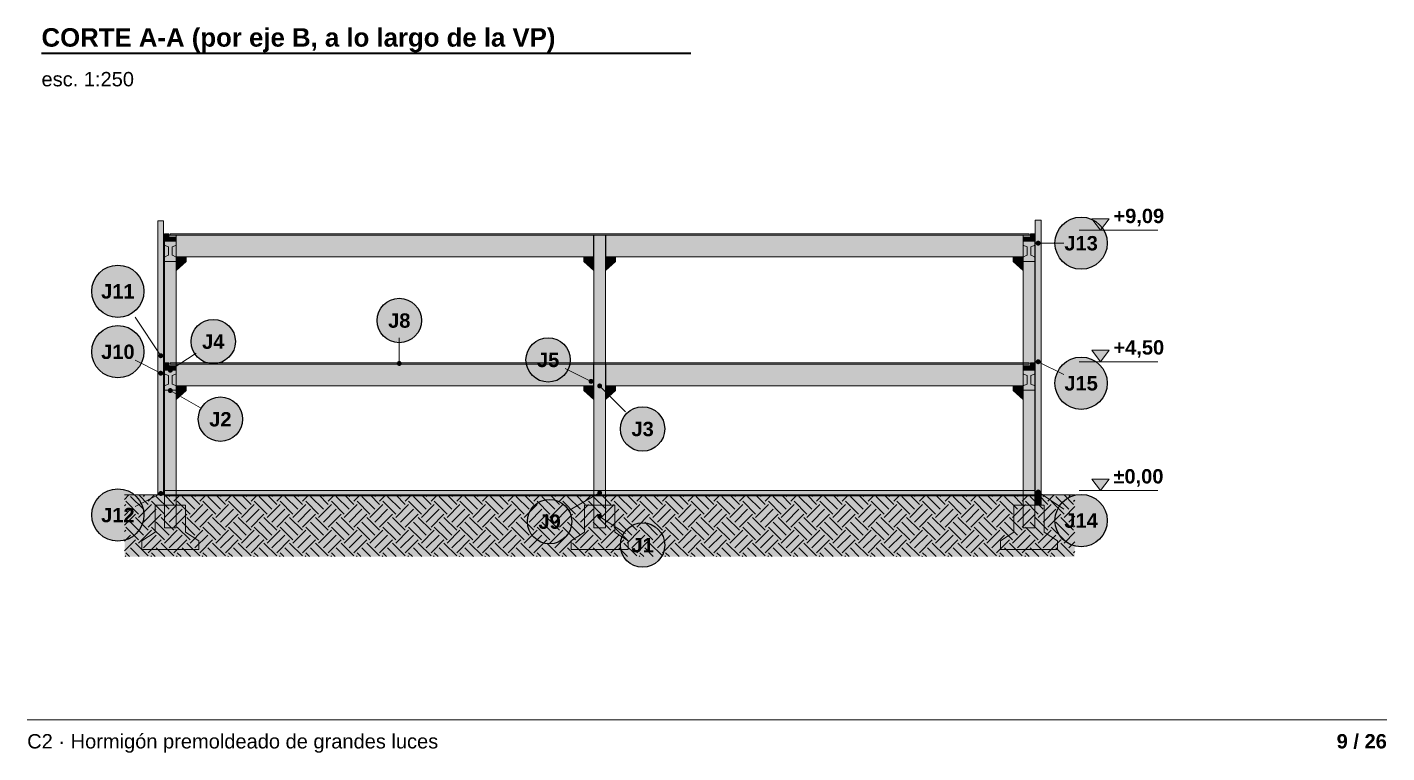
# Model space of a CAD drawing. Header units: millimetres. Extents: x 10 to 6200, y 4 to 286.
# Drawn here: x 1930 to 2120, y 4.4 to 105.7 of the extents above; entities that cross this region are included whole.
import ezdxf
from ezdxf.enums import TextEntityAlignment as Align

# ---------------------------------------------------------------- set-up
doc = ezdxf.new("R2010")
doc.units = ezdxf.units.MM
for name, color, linetype in [('CONTORNOS', 7, 'Continuous'), ('CONTORNOS-RAYADO', 8, 'Continuous'), ('CONTORNOS-RELLENO', 9, 'Continuous'), ('COTAS', 7, 'Continuous'), ('COTAS-RELLENO', 9, 'Continuous'), ('LINEAS', 7, 'Continuous'), ('MARCO', 7, 'Continuous'), ('REFERENCIAS', 7, 'Continuous'), ('REFERENCIAS-RELLENO', 9, 'Continuous'), ('TEXTOS', 7, 'Continuous')]:
    doc.layers.add(name, color=color, linetype=linetype)
doc.styles.add('ARIAL', font='arial.ttf')
doc.styles.add('ARIAL-NEGRITA', font='arialbd.ttf')

msp = doc.modelspace()

# ---------------------------------------------------------------- hatches: boundary and pattern name
at = {"layer": 'CONTORNOS-RAYADO'}
h = msp.add_hatch(dxfattribs=at)
h.set_pattern_fill('EARTH', color=8, scale=0.4, angle=45)
h.paths.add_polyline_path([(1943.6, 31.8), (2076.4, 31.8), (2076.4, 40.4), (1943.6, 40.4)])
at = {"layer": 'CONTORNOS-RELLENO', "true_color": 0xbfe3f0}
h = msp.add_hatch(color=254, dxfattribs=at)
h.dxf.hatch_style = 1
h.paths.add_polyline_path([(1948.27, 40.4), (1949.07, 40.4), (1949.07, 78.68), (1948.27, 78.68)])
at = {"layer": 'CONTORNOS-RELLENO', "true_color": 0xcfc8bb}
h = msp.add_hatch(color=9, dxfattribs=at)
h.dxf.hatch_style = 1
h.paths.add_polyline_path([(2070.88, 40.84), (2071.68, 40.84), (2071.68, 78.76), (2070.88, 78.76)])
at = {"layer": 'CONTORNOS-RELLENO', "true_color": 0xd3b9b9}
h = msp.add_hatch(color=9, dxfattribs=at)
h.dxf.hatch_style = 1
h.paths.add_polyline_path([(1949.2, 75.82), (1950.8, 75.82), (1950.8, 76.42), (1949.8, 76.42), (1949.8, 76.86), (1949.2, 76.86)])
at = {"layer": 'CONTORNOS-RELLENO', "true_color": 0x9aa3ab}
h = msp.add_hatch(color=253, dxfattribs=at)
h.dxf.hatch_style = 1
h.paths.add_polyline_path([(1949.2, 35.8), (1950.8, 35.8), (1950.8, 76.66), (1949.2, 76.66)])
at = {"layer": 'CONTORNOS-RELLENO', "true_color": 0xd9d2c4}
h = msp.add_hatch(color=254, dxfattribs=at)
h.dxf.hatch_style = 1
h.paths.add_polyline_path([(1950, 76.66), (2070, 76.66), (2070, 76.86), (1950, 76.86)])
at = {"layer": 'CONTORNOS-RELLENO', "true_color": 0xb9cdb0}
h = msp.add_hatch(color=9, dxfattribs=at)
h.dxf.hatch_style = 1
h.paths.add_polyline_path([(1950.84, 73.66), (2009.16, 73.66), (2009.16, 76.66), (1950.84, 76.66)])
at = {"layer": 'CONTORNOS-RELLENO', "true_color": 0x9aa3ab}
h = msp.add_hatch(color=253, dxfattribs=at)
h.dxf.hatch_style = 1
h.paths.add_polyline_path([(2009.2, 35.8), (2010.8, 35.8), (2010.8, 76.66), (2009.2, 76.66)])
at = {"layer": 'CONTORNOS-RELLENO', "true_color": 0xb9cdb0}
h = msp.add_hatch(color=9, dxfattribs=at)
h.dxf.hatch_style = 1
h.paths.add_polyline_path([(2010.84, 73.66), (2069.16, 73.66), (2069.16, 76.66), (2010.84, 76.66)])
at = {"layer": 'CONTORNOS-RELLENO', "true_color": 0xd3b9b9}
h = msp.add_hatch(color=9, dxfattribs=at)
h.dxf.hatch_style = 1
h.paths.add_polyline_path([(2070.8, 75.82), (2069.2, 75.82), (2069.2, 76.42), (2070.2, 76.42), (2070.2, 76.86), (2070.8, 76.86)])
at = {"layer": 'CONTORNOS-RELLENO', "true_color": 0x9aa3ab}
h = msp.add_hatch(color=253, dxfattribs=at)
h.dxf.hatch_style = 1
h.paths.add_polyline_path([(2069.2, 35.8), (2070.8, 35.8), (2070.8, 76.66), (2069.2, 76.66)])
at = {"layer": 'CONTORNOS-RELLENO', "true_color": 0xa9bccf}
h = msp.add_hatch(color=9, dxfattribs=at)
h.dxf.hatch_style = 1
h.paths.add_polyline_path([(1949.2, 73.02), (1950.8, 73.02), (1950.8, 73.62), (1950.32, 73.86), (1950.24, 73.86), (1950.24, 75.06), (1950.32, 75.06), (1950.8, 75.3), (1950.8, 75.82), (1949.2, 75.82), (1949.2, 75.3), (1949.68, 75.06), (1949.76, 75.06), (1949.76, 73.86), (1949.68, 73.86), (1949.2, 73.62)])
h = msp.add_hatch(color=9, dxfattribs=at)
h.dxf.hatch_style = 1
h.paths.add_polyline_path([(2069.2, 73.02), (2070.8, 73.02), (2070.8, 73.62), (2070.32, 73.86), (2070.24, 73.86), (2070.24, 75.06), (2070.32, 75.06), (2070.8, 75.3), (2070.8, 75.82), (2069.2, 75.82), (2069.2, 75.3), (2069.68, 75.06), (2069.76, 75.06), (2069.76, 73.86), (2069.68, 73.86), (2069.2, 73.62)])
at = {"layer": 'CONTORNOS-RELLENO', "true_color": 0x9aa3ab}
h = msp.add_hatch(color=253, dxfattribs=at)
h.dxf.hatch_style = 1
h.paths.add_polyline_path([(1950.8, 73.62), (1952.2, 73.62), (1952.2, 72.98), (1950.8, 71.74)])
h = msp.add_hatch(color=253, dxfattribs=at)
h.dxf.hatch_style = 1
h.paths.add_polyline_path([(2009.2, 73.62), (2007.8, 73.62), (2007.8, 72.98), (2009.2, 71.74)])
h = msp.add_hatch(color=253, dxfattribs=at)
h.dxf.hatch_style = 1
h.paths.add_polyline_path([(2010.8, 73.62), (2012.2, 73.62), (2012.2, 72.98), (2010.8, 71.74)])
h = msp.add_hatch(color=253, dxfattribs=at)
h.dxf.hatch_style = 1
h.paths.add_polyline_path([(2069.2, 73.62), (2067.8, 73.62), (2067.8, 72.98), (2069.2, 71.74)])
at = {"layer": 'CONTORNOS-RELLENO', "true_color": 0xd3b9b9}
h = msp.add_hatch(color=9, dxfattribs=at)
h.dxf.hatch_style = 1
h.paths.add_polyline_path([(1949.2, 57.82), (1950.8, 57.82), (1950.8, 58.42), (1949.8, 58.42), (1949.8, 58.86), (1949.2, 58.86)])
at = {"layer": 'CONTORNOS-RELLENO', "true_color": 0xa9bccf}
h = msp.add_hatch(color=9, dxfattribs=at)
h.dxf.hatch_style = 1
h.paths.add_polyline_path([(1949.2, 55.02), (1950.8, 55.02), (1950.8, 55.62), (1950.32, 55.86), (1950.24, 55.86), (1950.24, 57.06), (1950.32, 57.06), (1950.8, 57.3), (1950.8, 57.82), (1949.2, 57.82), (1949.2, 57.3), (1949.68, 57.06), (1949.76, 57.06), (1949.76, 55.86), (1949.68, 55.86), (1949.2, 55.62)])
at = {"layer": 'CONTORNOS-RELLENO', "true_color": 0xd9d2c4}
h = msp.add_hatch(color=254, dxfattribs=at)
h.dxf.hatch_style = 1
h.paths.add_polyline_path([(1950, 58.66), (2070, 58.66), (2070, 58.86), (1950, 58.86)])
at = {"layer": 'CONTORNOS-RELLENO', "true_color": 0xb9cdb0}
h = msp.add_hatch(color=9, dxfattribs=at)
h.dxf.hatch_style = 1
h.paths.add_polyline_path([(1950.84, 55.66), (2009.16, 55.66), (2009.16, 58.66), (1950.84, 58.66)])
h = msp.add_hatch(color=9, dxfattribs=at)
h.dxf.hatch_style = 1
h.paths.add_polyline_path([(2010.84, 55.66), (2069.16, 55.66), (2069.16, 58.66), (2010.84, 58.66)])
at = {"layer": 'CONTORNOS-RELLENO', "true_color": 0xd3b9b9}
h = msp.add_hatch(color=9, dxfattribs=at)
h.dxf.hatch_style = 1
h.paths.add_polyline_path([(2070.8, 57.82), (2069.2, 57.82), (2069.2, 58.42), (2070.2, 58.42), (2070.2, 58.86), (2070.8, 58.86)])
at = {"layer": 'CONTORNOS-RELLENO', "true_color": 0xa9bccf}
h = msp.add_hatch(color=9, dxfattribs=at)
h.dxf.hatch_style = 1
h.paths.add_polyline_path([(2069.2, 55.02), (2070.8, 55.02), (2070.8, 55.62), (2070.32, 55.86), (2070.24, 55.86), (2070.24, 57.06), (2070.32, 57.06), (2070.8, 57.3), (2070.8, 57.82), (2069.2, 57.82), (2069.2, 57.3), (2069.68, 57.06), (2069.76, 57.06), (2069.76, 55.86), (2069.68, 55.86), (2069.2, 55.62)])
at = {"layer": 'CONTORNOS-RELLENO', "true_color": 0x9aa3ab}
h = msp.add_hatch(color=253, dxfattribs=at)
h.dxf.hatch_style = 1
h.paths.add_polyline_path([(1950.8, 55.62), (1952.2, 55.62), (1952.2, 54.98), (1950.8, 53.74)])
h = msp.add_hatch(color=253, dxfattribs=at)
h.dxf.hatch_style = 1
h.paths.add_polyline_path([(2009.2, 55.62), (2007.8, 55.62), (2007.8, 54.98), (2009.2, 53.74)])
h = msp.add_hatch(color=253, dxfattribs=at)
h.dxf.hatch_style = 1
h.paths.add_polyline_path([(2010.8, 55.62), (2012.2, 55.62), (2012.2, 54.98), (2010.8, 53.74)])
h = msp.add_hatch(color=253, dxfattribs=at)
h.dxf.hatch_style = 1
h.paths.add_polyline_path([(2069.2, 55.62), (2067.8, 55.62), (2067.8, 54.98), (2069.2, 53.74)])
at = {"layer": 'CONTORNOS-RELLENO', "true_color": 0xece3d2}
h = msp.add_hatch(color=254, dxfattribs=at)
h.dxf.hatch_style = 1
h.paths.add_polyline_path([(1943.6, 31.8), (2076.4, 31.8), (2076.4, 40.4), (1943.6, 40.4)])
at = {"layer": 'CONTORNOS-RELLENO', "true_color": 0xd9d4c8}
h = msp.add_hatch(color=254, dxfattribs=at)
h.dxf.hatch_style = 1
h.paths.add_polyline_path([(1949.2, 40.29), (2070.8, 40.29), (2070.8, 41), (1949.2, 41)])
at = {"layer": 'CONTORNOS-RELLENO', "true_color": 0xb9cdb0}
h = msp.add_hatch(color=9, dxfattribs=at)
h.dxf.hatch_style = 1
h.paths.add_polyline_path([(2070.88, 39), (2071.68, 39), (2071.68, 40.8), (2070.88, 40.8)])
at = {"layer": 'CONTORNOS-RELLENO', "true_color": 0xd8cfbd}
h = msp.add_hatch(color=254, dxfattribs=at)
h.dxf.hatch_style = 1
h.paths.add_polyline_path([(1946, 32.8), (1954, 32.8), (1954, 34), (1952.1, 35.2), (1952.1, 38.96), (1947.9, 38.96), (1947.9, 35.2), (1946, 34)])
h = msp.add_hatch(color=254, dxfattribs=at)
h.dxf.hatch_style = 1
h.paths.add_polyline_path([(2006, 32.8), (2014, 32.8), (2014, 34), (2012.1, 35.2), (2012.1, 38.96), (2007.9, 38.96), (2007.9, 35.2), (2006, 34)])
h = msp.add_hatch(color=254, dxfattribs=at)
h.dxf.hatch_style = 1
h.paths.add_polyline_path([(2066, 32.8), (2074, 32.8), (2074, 34), (2072.1, 35.2), (2072.1, 38.96), (2067.9, 38.96), (2067.9, 35.2), (2066, 34)])
at = {"layer": 'COTAS-RELLENO', "true_color": 0x000000}
h = msp.add_hatch(color=18, dxfattribs=at)
h.dxf.hatch_style = 1
h.paths.add_polyline_path([(2078.8, 78.96), (2081.2, 78.96), (2080, 77.36)])
h = msp.add_hatch(color=18, dxfattribs=at)
h.dxf.hatch_style = 1
h.paths.add_polyline_path([(2078.8, 60.6), (2081.2, 60.6), (2080, 59)])
h = msp.add_hatch(color=18, dxfattribs=at)
h.dxf.hatch_style = 1
h.paths.add_polyline_path([(2078.8, 42.6), (2081.2, 42.6), (2080, 41)])
at = {"layer": 'REFERENCIAS-RELLENO', "true_color": 0xfff1a8}
h = msp.add_hatch(color=51, dxfattribs=at)
h.dxf.hatch_style = 1
edge = h.paths.add_edge_path()
edge.add_arc((2077.28, 75.56), 3.65, 0, 360)
at = {"layer": 'REFERENCIAS-RELLENO', "true_color": 0x000000}
h = msp.add_hatch(color=18, dxfattribs=at)
h.dxf.hatch_style = 1
edge = h.paths.add_edge_path()
edge.add_arc((2071.28, 75.56), 0.35, 0, 360)
at = {"layer": 'REFERENCIAS-RELLENO', "true_color": 0xfff1a8}
h = msp.add_hatch(color=51, dxfattribs=at)
h.dxf.hatch_style = 1
edge = h.paths.add_edge_path()
edge.add_arc((1942.67, 68.84), 3.65, 0, 360)
h = msp.add_hatch(color=51, dxfattribs=at)
h.dxf.hatch_style = 1
edge = h.paths.add_edge_path()
edge.add_arc((1982, 64.76), 3.1, 0, 360)
h = msp.add_hatch(color=51, dxfattribs=at)
h.dxf.hatch_style = 1
edge = h.paths.add_edge_path()
edge.add_arc((1956, 61.82), 3.1, 0, 360)
h = msp.add_hatch(color=51, dxfattribs=at)
h.dxf.hatch_style = 1
edge = h.paths.add_edge_path()
edge.add_arc((1942.67, 60.4), 3.65, 0, 360)
h = msp.add_hatch(color=51, dxfattribs=at)
h.dxf.hatch_style = 1
edge = h.paths.add_edge_path()
edge.add_arc((2002.8, 59.26), 3.1, 0, 360)
at = {"layer": 'REFERENCIAS-RELLENO', "true_color": 0x000000}
h = msp.add_hatch(color=18, dxfattribs=at)
h.dxf.hatch_style = 1
edge = h.paths.add_edge_path()
edge.add_arc((1948.67, 59.84), 0.35, 0, 360)
h = msp.add_hatch(color=18, dxfattribs=at)
h.dxf.hatch_style = 1
edge = h.paths.add_edge_path()
edge.add_arc((1982, 58.76), 0.35, 0, 360)
h = msp.add_hatch(color=18, dxfattribs=at)
h.dxf.hatch_style = 1
edge = h.paths.add_edge_path()
edge.add_arc((2071.28, 59), 0.35, 0, 360)
at = {"layer": 'REFERENCIAS-RELLENO', "true_color": 0xfff1a8}
h = msp.add_hatch(color=51, dxfattribs=at)
h.dxf.hatch_style = 1
edge = h.paths.add_edge_path()
edge.add_arc((2077.28, 56), 3.65, 0, 360)
at = {"layer": 'REFERENCIAS-RELLENO', "true_color": 0x000000}
h = msp.add_hatch(color=18, dxfattribs=at)
h.dxf.hatch_style = 1
edge = h.paths.add_edge_path()
edge.add_arc((1948.67, 57.4), 0.35, 0, 360)
h = msp.add_hatch(color=18, dxfattribs=at)
h.dxf.hatch_style = 1
edge = h.paths.add_edge_path()
edge.add_arc((1950, 57.82), 0.35, 0, 360)
h = msp.add_hatch(color=18, dxfattribs=at)
h.dxf.hatch_style = 1
edge = h.paths.add_edge_path()
edge.add_arc((1950, 54.98), 0.35, 0, 360)
h = msp.add_hatch(color=18, dxfattribs=at)
h.dxf.hatch_style = 1
edge = h.paths.add_edge_path()
edge.add_arc((2008.8, 56.26), 0.35, 0, 360)
h = msp.add_hatch(color=18, dxfattribs=at)
h.dxf.hatch_style = 1
edge = h.paths.add_edge_path()
edge.add_arc((2010, 55.62), 0.35, 0, 360)
at = {"layer": 'REFERENCIAS-RELLENO', "true_color": 0xfff1a8}
h = msp.add_hatch(color=51, dxfattribs=at)
h.dxf.hatch_style = 1
edge = h.paths.add_edge_path()
edge.add_arc((1957, 50.98), 3.1, 0, 360)
h = msp.add_hatch(color=51, dxfattribs=at)
h.dxf.hatch_style = 1
edge = h.paths.add_edge_path()
edge.add_arc((2016, 49.62), 3.1, 0, 360)
h = msp.add_hatch(color=51, dxfattribs=at)
h.dxf.hatch_style = 1
edge = h.paths.add_edge_path()
edge.add_arc((1942.67, 37.6), 3.65, 0, 360)
at = {"layer": 'REFERENCIAS-RELLENO', "true_color": 0x000000}
h = msp.add_hatch(color=18, dxfattribs=at)
h.dxf.hatch_style = 1
edge = h.paths.add_edge_path()
edge.add_arc((1948.67, 40.6), 0.35, 0, 360)
h = msp.add_hatch(color=18, dxfattribs=at)
h.dxf.hatch_style = 1
edge = h.paths.add_edge_path()
edge.add_arc((2010, 40.68), 0.35, 0, 360)
h = msp.add_hatch(color=18, dxfattribs=at)
h.dxf.hatch_style = 1
edge = h.paths.add_edge_path()
edge.add_arc((2071.28, 40.82), 0.35, 0, 360)
at = {"layer": 'REFERENCIAS-RELLENO', "true_color": 0xfff1a8}
h = msp.add_hatch(color=51, dxfattribs=at)
h.dxf.hatch_style = 1
edge = h.paths.add_edge_path()
edge.add_arc((2077.28, 36.82), 3.65, 0, 360)
h = msp.add_hatch(color=51, dxfattribs=at)
h.dxf.hatch_style = 1
edge = h.paths.add_edge_path()
edge.add_arc((2003, 36.68), 3.1, 0, 360)
at = {"layer": 'REFERENCIAS-RELLENO', "true_color": 0x000000}
h = msp.add_hatch(color=18, dxfattribs=at)
h.dxf.hatch_style = 1
edge = h.paths.add_edge_path()
edge.add_arc((2010, 37.4), 0.35, 0, 360)
at = {"layer": 'REFERENCIAS-RELLENO', "true_color": 0xfff1a8}
h = msp.add_hatch(color=51, dxfattribs=at)
h.dxf.hatch_style = 1
edge = h.paths.add_edge_path()
edge.add_arc((2016, 33.4), 3.1, 0, 360)

# ---------------------------------------------------------------- linework, layer by layer
at = {"layer": 'CONTORNOS', "lineweight": 13}
for points in [[(1948.27, 40.4), (1949.07, 40.4), (1949.07, 78.68), (1948.27, 78.68)], [(2070.88, 40.84), (2071.68, 40.84), (2071.68, 78.76), (2070.88, 78.76)], [(1949.2, 75.82), (1950.8, 75.82), (1950.8, 76.42), (1949.8, 76.42), (1949.8, 76.86), (1949.2, 76.86)], [(1950.84, 73.66), (2009.16, 73.66), (2009.16, 76.66), (1950.84, 76.66)], [(2010.84, 73.66), (2069.16, 73.66), (2069.16, 76.66), (2010.84, 76.66)], [(2070.8, 75.82), (2069.2, 75.82), (2069.2, 76.42), (2070.2, 76.42), (2070.2, 76.86), (2070.8, 76.86)], [(1949.2, 73.02), (1950.8, 73.02), (1950.8, 73.62), (1950.32, 73.86), (1950.24, 73.86), (1950.24, 75.06), (1950.32, 75.06), (1950.8, 75.3), (1950.8, 75.82), (1949.2, 75.82), (1949.2, 75.3), (1949.68, 75.06), (1949.76, 75.06), (1949.76, 73.86), (1949.68, 73.86), (1949.2, 73.62)], [(2069.2, 73.02), (2070.8, 73.02), (2070.8, 73.62), (2070.32, 73.86), (2070.24, 73.86), (2070.24, 75.06), (2070.32, 75.06), (2070.8, 75.3), (2070.8, 75.82), (2069.2, 75.82), (2069.2, 75.3), (2069.68, 75.06), (2069.76, 75.06), (2069.76, 73.86), (2069.68, 73.86), (2069.2, 73.62)], [(1950.8, 73.62), (1952.2, 73.62), (1952.2, 72.98), (1950.8, 71.74)], [(2009.2, 73.62), (2007.8, 73.62), (2007.8, 72.98), (2009.2, 71.74)], [(2010.8, 73.62), (2012.2, 73.62), (2012.2, 72.98), (2010.8, 71.74)], [(2069.2, 73.62), (2067.8, 73.62), (2067.8, 72.98), (2069.2, 71.74)], [(1949.2, 57.82), (1950.8, 57.82), (1950.8, 58.42), (1949.8, 58.42), (1949.8, 58.86), (1949.2, 58.86)], [(1949.2, 55.02), (1950.8, 55.02), (1950.8, 55.62), (1950.32, 55.86), (1950.24, 55.86), (1950.24, 57.06), (1950.32, 57.06), (1950.8, 57.3), (1950.8, 57.82), (1949.2, 57.82), (1949.2, 57.3), (1949.68, 57.06), (1949.76, 57.06), (1949.76, 55.86), (1949.68, 55.86), (1949.2, 55.62)], [(1950.84, 55.66), (2009.16, 55.66), (2009.16, 58.66), (1950.84, 58.66)], [(2010.84, 55.66), (2069.16, 55.66), (2069.16, 58.66), (2010.84, 58.66)], [(2070.8, 57.82), (2069.2, 57.82), (2069.2, 58.42), (2070.2, 58.42), (2070.2, 58.86), (2070.8, 58.86)], [(2069.2, 55.02), (2070.8, 55.02), (2070.8, 55.62), (2070.32, 55.86), (2070.24, 55.86), (2070.24, 57.06), (2070.32, 57.06), (2070.8, 57.3), (2070.8, 57.82), (2069.2, 57.82), (2069.2, 57.3), (2069.68, 57.06), (2069.76, 57.06), (2069.76, 55.86), (2069.68, 55.86), (2069.2, 55.62)], [(1950.8, 55.62), (1952.2, 55.62), (1952.2, 54.98), (1950.8, 53.74)], [(2009.2, 55.62), (2007.8, 55.62), (2007.8, 54.98), (2009.2, 53.74)], [(2010.8, 55.62), (2012.2, 55.62), (2012.2, 54.98), (2010.8, 53.74)], [(2069.2, 55.62), (2067.8, 55.62), (2067.8, 54.98), (2069.2, 53.74)], [(1949.2, 40.29), (2070.8, 40.29), (2070.8, 41), (1949.2, 41)], [(2070.88, 39), (2071.68, 39), (2071.68, 40.8), (2070.88, 40.8)], [(1946, 32.8), (1954, 32.8), (1954, 34), (1952.1, 35.2), (1952.1, 38.96), (1947.9, 38.96), (1947.9, 35.2), (1946, 34)], [(2006, 32.8), (2014, 32.8), (2014, 34), (2012.1, 35.2), (2012.1, 38.96), (2007.9, 38.96), (2007.9, 35.2), (2006, 34)], [(2066, 32.8), (2074, 32.8), (2074, 34), (2072.1, 35.2), (2072.1, 38.96), (2067.9, 38.96), (2067.9, 35.2), (2066, 34)]]:
    msp.add_lwpolyline(points, close=True, dxfattribs=at)
at = {"layer": 'CONTORNOS', "lineweight": 18}
for points in [[(1949.2, 35.8), (1950.8, 35.8), (1950.8, 76.66), (1949.2, 76.66)], [(2009.2, 35.8), (2010.8, 35.8), (2010.8, 76.66), (2009.2, 76.66)], [(2069.2, 35.8), (2070.8, 35.8), (2070.8, 76.66), (2069.2, 76.66)]]:
    msp.add_lwpolyline(points, close=True, dxfattribs=at)
at = {"layer": 'CONTORNOS', "lineweight": 9}
for points in [[(1950, 76.66), (2070, 76.66), (2070, 76.86), (1950, 76.86)], [(1950, 58.66), (2070, 58.66), (2070, 58.86), (1950, 58.86)]]:
    msp.add_lwpolyline(points, close=True, dxfattribs=at)
at = {"layer": 'COTAS', "lineweight": 9}
for points in [[(2078.8, 78.96), (2081.2, 78.96), (2080, 77.36)], [(2078.8, 60.6), (2081.2, 60.6), (2080, 59)], [(2078.8, 42.6), (2081.2, 42.6), (2080, 41)]]:
    msp.add_lwpolyline(points, close=True, dxfattribs=at)
at = {"layer": 'COTAS', "lineweight": 13}
for points in [[(2077, 77.36), (2088, 77.36)], [(2077, 59), (2088, 59)], [(2077, 41), (2088, 41)]]:
    msp.add_lwpolyline(points, dxfattribs=at)
at = {"layer": 'LINEAS', "lineweight": 35}
msp.add_lwpolyline([(1932, 102.1), (2022.72, 102.1)], dxfattribs=at)
at = {"layer": 'LINEAS', "lineweight": 18}
msp.add_lwpolyline([(1943.6, 40.4), (2076.4, 40.4)], dxfattribs=at)
at = {"layer": 'MARCO', "color": 253, "lineweight": 13, "true_color": 0x999999}
msp.add_lwpolyline([(1930, 9), (2120, 9)], dxfattribs=at)
at = {"layer": 'REFERENCIAS', "lineweight": 13}
for points in [[(2071.28, 75.56), (2074.88, 75.56)], [(1948.67, 59.84), (1945.07, 65.24)], [(1982, 58.76), (1982, 62.36)], [(1948.67, 57.4), (1945.07, 59.2)], [(1950, 57.82), (1953.6, 60.22)], [(2071.28, 59), (2074.88, 57.2)], [(2008.8, 56.26), (2005.2, 58.06)], [(2010, 55.62), (2013.6, 52.02)], [(1950, 54.98), (1954.2, 52.58)], [(1948.67, 40.6), (1945.07, 38.8)], [(2010, 40.68), (2005.8, 38.28)], [(2071.28, 40.82), (2074.88, 38.42)], [(2010, 37.4), (2013.6, 35)]]:
    msp.add_lwpolyline(points, dxfattribs=at)
at = {"layer": 'REFERENCIAS', "lineweight": 25}
for centre, radius in [((2077.28, 75.56), 3.65), ((1942.67, 68.84), 3.65), ((1982, 64.76), 3.1), ((1956, 61.82), 3.1), ((1942.67, 60.4), 3.65), ((2002.8, 59.26), 3.1), ((2077.28, 56), 3.65), ((1957, 50.98), 3.1), ((2016, 49.62), 3.1), ((1942.67, 37.6), 3.65), ((2077.28, 36.82), 3.65), ((2003, 36.68), 3.1), ((2016, 33.4), 3.1)]:
    msp.add_circle(centre, radius, dxfattribs=at)

# ---------------------------------------------------------------- texts
at = {"layer": 'COTAS', "style": 'ARIAL-NEGRITA'}
for s, p in [('+9,09', (2081.8, 78.36)), ('+4,50', (2081.8, 60)), ('±0,00', (2081.8, 42))]:
    msp.add_text(s, height=2.005, dxfattribs=at).set_placement(p)
at = {"layer": 'MARCO', "color": 251, "true_color": 0x666666, "style": 'ARIAL'}
msp.add_text('C2 · Hormigón premoldeado de grandes luces', height=2.0048, dxfattribs=at).set_placement((1930, 5))
at = {"layer": 'MARCO', "color": 250, "true_color": 0x444444, "style": 'ARIAL-NEGRITA'}
msp.add_text('9 / 26', height=2.005, dxfattribs=at).set_placement((2120, 5), align=Align.RIGHT)
at = {"layer": 'REFERENCIAS', "style": 'ARIAL-NEGRITA'}
for s, p in [('J13', (2077.28, 74.55)), ('J11', (1942.67, 67.83)), ('J8', (1982, 63.75)), ('J4', (1956, 60.81)), ('J10', (1942.67, 59.39)), ('J5', (2002.8, 58.25)), ('J15', (2077.28, 54.99)), ('J2', (1957, 49.97)), ('J3', (2016, 48.61)), ('J12', (1942.67, 36.59)), ('J9', (2003, 35.67)), ('J14', (2077.28, 35.81)), ('J1', (2016, 32.39))]:
    msp.add_text(s, height=2.005, dxfattribs=at).set_placement(p, align=Align.CENTER)
at = {"layer": 'TEXTOS', "style": 'ARIAL-NEGRITA'}
msp.add_text('CORTE A-A (por eje B, a lo largo de la VP)', height=2.5776, dxfattribs=at).set_placement((1932, 103))
at = {"layer": 'TEXTOS', "color": 250, "true_color": 0x222222, "style": 'ARIAL'}
msp.add_text('esc. 1:250', height=2.005, dxfattribs=at).set_placement((1932, 97.46))

doc.saveas('drawing.dxf')
